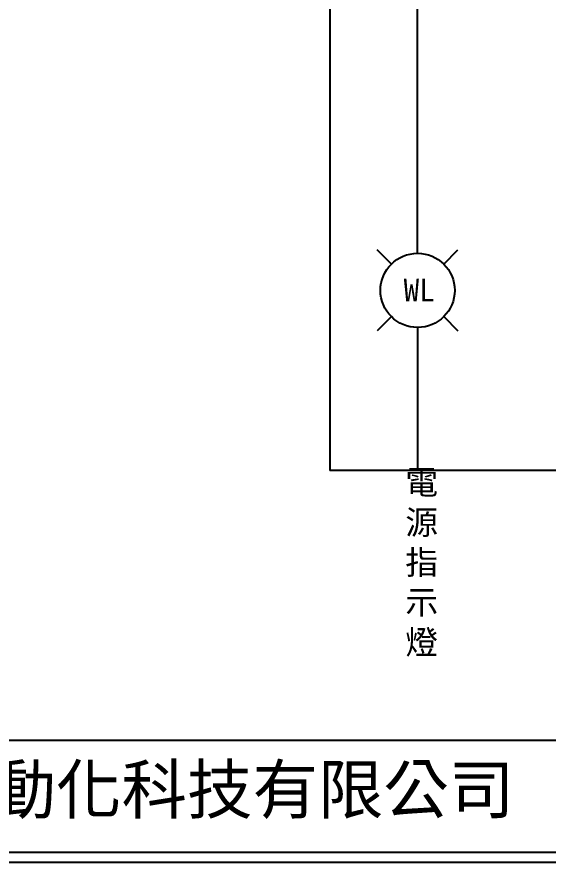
# Model space of a CAD drawing. Extents: x 10 to 297, y 3 to 207.
# Drawn here: x 76.4 to 142.9, y 3 to 108.7 of the extents above; entities that cross this region are included whole.
import ezdxf
from ezdxf.enums import TextEntityAlignment as Align

# ---------------------------------------------------------------- set-up
doc = ezdxf.new("R2010")
doc.units = 0
doc.layers.get('0').update_dxf_attribs({"linetype": 'CONTINUOUS'})
doc.layers.add('圖框層', color=7, linetype='CONTINUOUS')
doc.layers.add('標尺寸層', color=3, linetype='CONTINUOUS')
doc.styles.add('CNS', font='romanc.shx', dxfattribs={"bigfont": 'chineset.shx'})
doc.styles.add('STSL', font='kaiu.ttf')

msp = doc.modelspace()

# ---------------------------------------------------------------- linework, layer by layer
for p, q in [((126.54, 83.02), (126.54, 198.67)), ((126.54, 79.12), (126.54, 83.02)), ((123.26, 77.76), (121.49, 79.53)), ((129.82, 77.76), (131.59, 79.53)), ((123.26, 71.2), (121.49, 69.43)), ((129.82, 71.2), (131.59, 69.43)), ((126.54, 69.84), (126.54, 65.89)), ((288.16, 51.98), (115.57, 51.98))]:
    msp.add_line(p, q)
msp.add_circle((126.54, 74.48), 4.64)
at = {"layer": '圖框層', "color": 7}
for p, q in [((11.25, 18.25), (295.75, 18.25)), ((11.25, 4.25), (295.75, 4.25)), ((10, 3), (297, 3))]:
    msp.add_line(p, q, dxfattribs=at)
at = {"layer": '標尺寸層', "color": 7}
for p, q in [((115.57, 118.84), (115.57, 51.98)), ((126.54, 65.89), (126.54, 51.98))]:
    msp.add_line(p, q, dxfattribs=at)

# ---------------------------------------------------------------- texts
at = {"color": 7}
msp.add_text('WL', height=2.856, dxfattribs=at).set_placement((126.74, 74.53), align=Align.MIDDLE_CENTER)
at = {"layer": '圖框層', "color": 4, "style": 'STSL'}
msp.add_text('泓陞自動化科技有限公司', height=6, dxfattribs=at).set_placement((48.6, 9.08))
at = {"layer": '標尺寸層', "color": 7, "insert": (125.01, 51.98), "char_height": 3, "width": 4.1392, "attachment_point": 1, "style": 'CNS'}
msp.add_mtext('{\\fDFKai-SB|b0|i0|c136|p65;電\\P源指示燈}', dxfattribs=at)

doc.saveas('drawing.dxf')
